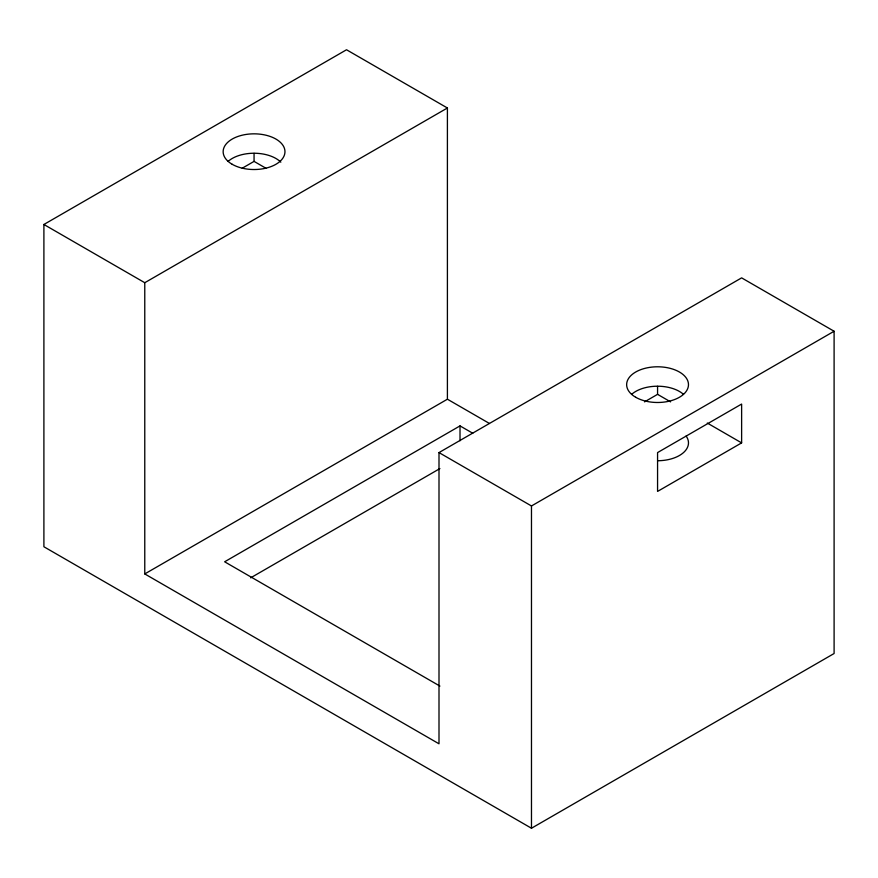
<?xml version="1.0" encoding="UTF-8"?>
<svg xmlns="http://www.w3.org/2000/svg" width="878" height="878" viewBox="0 0 878 878"><rect width="100%" height="100%" fill="white"/><g stroke="black" fill="none" stroke-linecap="round" stroke-linejoin="round"><path stroke-width="1.32" d="M144.771 573.927L439 743.798L439 452.587L741.625 277.865L834.1 331.247L834.1 653.517L531.475 828.239L43.9 546.753L43.9 224.483L346.525 49.761L447.407 107.994L447.407 399.205L144.771 573.927L144.771 282.716L447.407 107.994M242.218 168.225L254.06 161.387L265.902 168.225M472.77 433.26L460.017 425.896L224.636 561.788L439.911 686.08M250.658 577.834L439.911 468.567M644.54 401.872L657.567 394.343L670.594 401.872M439 452.587L531.475 505.969L834.1 331.247M741.625 442.885L657.567 491.417L657.567 452.587L741.625 404.056L741.625 442.885L707.295 423.053M447.407 399.205L489.441 423.47M43.9 224.483L144.771 282.716M657.567 386.309L657.567 394.343M531.475 505.969L531.475 828.239M460.017 425.896L460.017 440.756M254.06 153.354L254.06 161.387M631.633 394.343A30.906 17.845 0 0 1 683.49 394.343M228.126 161.376A30.906 17.845 0 0 1 280.828 162.167M686.124 436.048A30.906 17.845 0 0 1 657.567 460.731M232.198 164.296A30.906 17.845 0 0 0 283.912 156.295A30.906 17.845 0 0 0 246.059 134.444A30.906 17.845 0 0 0 232.198 164.296M635.705 397.262A30.906 17.845 0 0 0 687.419 389.261A30.906 17.845 0 0 0 649.566 367.399A30.906 17.845 0 0 0 635.705 397.262"/></g></svg>
